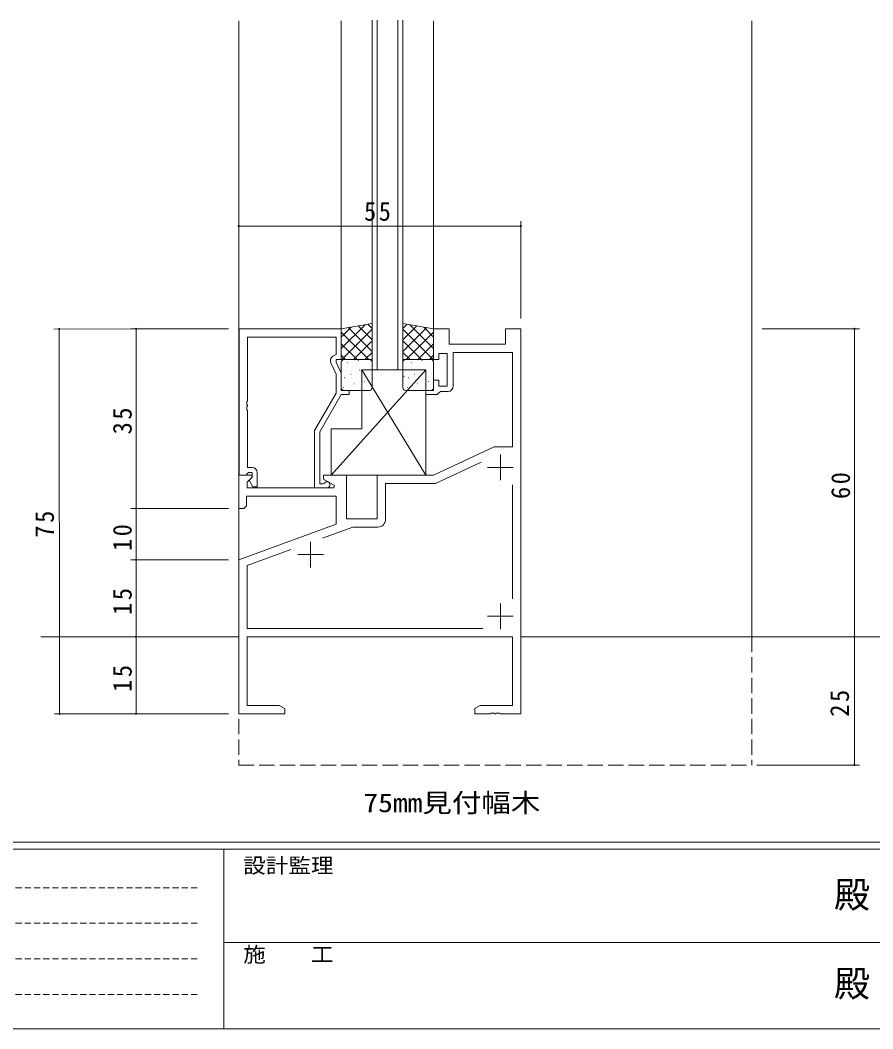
# Model space of a CAD drawing. Units: millimetres on the paper. Extents: x -420 to 373, y -297 to 267.
# Drawn here: x -199.8 to -33.6, y -297 to -100.5 of the extents above; entities that cross this region are included whole.
import ezdxf
from ezdxf.enums import TextEntityAlignment as Align

# ---------------------------------------------------------------- set-up
doc = ezdxf.new("R2010")
doc.units = ezdxf.units.MM
doc.linetypes.add('DASHED1', pattern=[1.8, 1.2, -0.6])
doc.linetypes.add('DASHED3', pattern=[4, 3, -1])
for name, color, linetype, lineweight in [('0-1_USER1', 7, 'Continuous', 9), ('0-3_YKK_11', 7, 'Continuous', 9), ('0-4_YKK_12', 2, 'Continuous', 9), ('0-6_YKK_13', 4, 'Continuous', 9), ('0-7_YKK_D', 6, 'Continuous', 9)]:
    doc.layers.add(name, color=color, linetype=linetype, lineweight=lineweight)
doc.layers.add('0-2_YKK_ZWAK', color=3, linetype='Continuous')
doc.styles.add('ＭＳ ゴシック', font='')
doc.styles.get('ＭＳ ゴシック').set_extended_font_data('MS Gothic')

msp = doc.modelspace()

# ---------------------------------------------------------------- linework, layer by layer
at = {"layer": '0-1_USER1'}
for p, q in [((352.3, -260.6), (-417.7, -260.6)), ((314.5, -262), (-417.7, -262)), ((-160.1, -262), (-160.1, -297)), ((-160.1, -280.199), (-31.3, -280.199)), ((-417.7, -297), (314.5, -297))]:
    msp.add_line(p, q, dxfattribs=at)
at = {"layer": '0-1_USER1', "linetype": 'DASHED1'}
for p, q in [((-413.101, -269.512), (-164.909, -269.512)), ((-413.101, -276.441), (-164.909, -276.441)), ((-413.101, -283.37), (-164.909, -283.37)), ((-413.101, -290.298), (-164.909, -290.298))]:
    msp.add_line(p, q, dxfattribs=at)
at = {"layer": '0-3_YKK_11'}
for p, q in [((-137.211, -160.6), (-157.111, -160.6)), ((-157.111, -160.6), (-157.111, -189.1)), ((-137.211, -166.6), (-137.211, -160.6)), ((-119.211, -160.6), (-119.211, -166.6)), ((-116.211, -160.6), (-119.211, -160.6)), ((-116.211, -163.6), (-116.211, -160.6)), ((-105.211, -160.6), (-105.211, -163.6)), ((-102.211, -160.6), (-105.211, -160.6)), ((-102.211, -235.6), (-102.211, -160.6)), ((-155.481, -162.23), (-138.211, -162.23)), ((-155.481, -174.642), (-155.481, -162.23)), ((-138.211, -162.23), (-138.211, -165.6)), ((-105.211, -163.6), (-116.211, -163.6)), ((-138.211, -165.6), (-138.838, -165.962)), ((-138.211, -166.6), (-137.211, -166.6)), ((-138.211, -167.1), (-138.211, -166.6)), ((-119.211, -166.6), (-118.211, -166.6)), ((-118.211, -165.4), (-116.611, -165.4)), ((-118.211, -166.6), (-118.211, -165.4)), ((-116.611, -165.4), (-116.611, -171.8)), ((-115.411, -165.23), (-103.841, -165.23)), ((-115.411, -171.8), (-115.411, -165.23)), ((-103.841, -165.23), (-103.841, -183.6)), ((-139.244, -167.251), (-138.211, -169.466)), ((-137.211, -169.245), (-138.211, -167.1)), ((-138.211, -169.466), (-138.211, -173.132)), ((-137.211, -172.6), (-137.211, -169.245)), ((-119.211, -170.6), (-119.211, -172.6)), ((-118.211, -170.6), (-119.211, -170.6)), ((-118.211, -171.8), (-118.211, -170.6)), ((-135.711, -172.6), (-137.211, -172.6)), ((-135.711, -173.4), (-135.711, -172.6)), ((-120.711, -172.6), (-120.711, -173.4)), ((-119.211, -172.6), (-120.711, -172.6)), ((-116.611, -171.8), (-118.211, -171.8)), ((-118.211, -173.1), (-117.911, -172.8)), ((-117.911, -172.8), (-116.411, -172.8)), ((-155.601, -174.825), (-155.481, -174.642)), ((-155.601, -175.375), (-155.601, -174.825)), ((-138.211, -173.132), (-142.411, -180.407)), ((-141.411, -180.675), (-137.211, -173.4)), ((-137.211, -173.4), (-135.711, -173.4)), ((-120.711, -173.4), (-118.511, -173.4)), ((-118.511, -173.4), (-118.211, -173.1)), ((-155.481, -175.558), (-155.601, -175.375)), ((-155.601, -175.825), (-155.481, -175.642)), ((-155.601, -176.375), (-155.601, -175.825)), ((-155.481, -176.558), (-155.601, -176.375)), ((-155.481, -175.642), (-155.481, -175.558)), ((-155.481, -187.6), (-155.481, -176.558)), ((-142.411, -180.407), (-142.411, -191.6)), ((-141.411, -190.8), (-141.411, -180.675)), ((-107.416, -183.6), (-119.211, -189.1)), ((-103.841, -183.6), (-107.416, -183.6)), ((-118.85, -190.73), (-109.98, -186.594)), ((-106.211, -185.1), (-106.211, -190.1)), ((-154.611, -187.6), (-155.481, -187.6)), ((-155.481, -188.8), (-155.281, -188.6)), ((-155.281, -188.6), (-154.611, -188.6)), ((-154.611, -188.6), (-154.611, -189.526)), ((-153.611, -191.4), (-153.611, -188.6)), ((-108.711, -187.6), (-103.711, -187.6)), ((-157.211, -189.1), (-157.211, -195.6)), ((-154.735, -189.1), (-157.211, -189.1)), ((-157.111, -189.1), (-155.781, -189.1)), ((-155.781, -189.1), (-155.481, -188.8)), ((-155.581, -190.494), (-154.575, -189.488)), ((-155.581, -191.6), (-155.581, -190.494)), ((-154.611, -189.526), (-155.185, -190.1)), ((-155.185, -190.1), (-154.434, -191.4)), ((-154.575, -189.488), (-154.735, -189.1)), ((-140.711, -189.1), (-140.711, -189.9)), ((-136.211, -189.1), (-140.711, -189.1)), ((-140.711, -189.9), (-138.546, -191.15)), ((-136.211, -197.6), (-136.211, -189.1)), ((-130.211, -189.1), (-130.211, -197.6)), ((-119.211, -189.1), (-130.211, -189.1)), ((-138.667, -191.6), (-155.581, -191.6)), ((-154.434, -191.4), (-153.611, -191.4)), ((-142.411, -191.6), (-140.011, -191.6)), ((-140.759, -190.8), (-141.411, -190.8)), ((-140.51, -190.667), (-140.759, -190.8)), ((-138.546, -191.15), (-138.667, -191.6)), ((-128.581, -190.73), (-118.85, -190.73)), ((-128.581, -197.73), (-128.581, -190.73)), ((-103.841, -191.013), (-103.841, -213.187)), ((-155.711, -193.23), (-138.211, -193.23)), ((-155.711, -195.1), (-155.711, -193.23)), ((-138.211, -193.23), (-138.211, -198.685)), ((-157.211, -195.6), (-156.211, -195.6)), ((-156.211, -195.6), (-155.711, -195.1)), ((-130.211, -197.6), (-136.211, -197.6)), ((-138.211, -198.685), (-157.211, -205.6)), ((-140.891, -201.395), (-134.944, -199.23)), ((-134.944, -199.23), (-130.081, -199.23)), ((-143.211, -202.1), (-143.211, -207.1)), ((-155.581, -206.741), (-147.049, -203.636)), ((-157.211, -205.6), (-157.211, -235.6)), ((-145.711, -204.6), (-140.711, -204.6)), ((-155.581, -218.97), (-155.581, -206.741)), ((-106.211, -214.1), (-106.211, -219.1)), ((-108.711, -216.6), (-103.711, -216.6)), ((-109.624, -218.97), (-155.581, -218.97)), ((-109.624, -218.97), (-155.581, -218.97)), ((-155.581, -220.6), (-103.841, -220.6)), ((-155.581, -233.97), (-155.581, -220.6)), ((-103.841, -220.6), (-103.841, -233.97)), ((-157.211, -235.6), (-148.211, -235.6)), ((-149.302, -233.97), (-155.581, -233.97)), ((-148.211, -234.6), (-149.302, -233.97)), ((-148.211, -235.6), (-148.211, -234.6)), ((-110.12, -233.97), (-111.211, -234.6)), ((-111.211, -234.6), (-111.211, -235.6)), ((-111.211, -235.6), (-108.169, -235.6)), ((-103.841, -233.97), (-110.12, -233.97)), ((-108.169, -235.6), (-107.986, -235.48)), ((-107.986, -235.48), (-107.436, -235.48)), ((-107.436, -235.48), (-107.253, -235.6)), ((-107.253, -235.6), (-107.169, -235.6)), ((-107.169, -235.6), (-106.986, -235.48)), ((-106.986, -235.48), (-106.436, -235.48)), ((-106.436, -235.48), (-106.253, -235.6)), ((-106.253, -235.6), (-102.211, -235.6))]:
    msp.add_line(p, q, dxfattribs=at)
for centre, radius, start, end in [((-138.338, -166.828), 1, 120.00002, 205.00002), ((-116.411, -171.8), 1, 270, 359.99998), ((-154.611, -188.6), 1, 0, 89.99998), ((-140.011, -191), 0.6, 270.00002, 146.25102), ((-130.081, -197.73), 1.5, 270, 359.99998)]:
    msp.add_arc(centre, radius, start, end, dxfattribs=at)
at = {"layer": '0-4_YKK_12'}
for p, q in [((-157.211, -220.6), (-157.211, -100.6)), ((-137.211, -160.6), (-137.211, -100.6)), ((-131.211, -168.6), (-131.211, -100.466)), ((-130.211, -100.466), (-130.211, -168.6)), ((-126.211, -168.6), (-126.211, -100.466)), ((-125.211, -100.466), (-125.211, -168.6)), ((-119.211, -160.6), (-119.211, -100.6)), ((-57.211, -220.6), (-57.211, -100.6)), ((-125.211, -168.6), (-131.211, -168.6)), ((-195.773, -220.6), (-157.211, -220.6)), ((-102.21, -220.6), (-27.466, -220.6))]:
    msp.add_line(p, q, dxfattribs=at)
at = {"layer": '0-4_YKK_12', "linetype": 'DASHED3'}
for p, q in [((-157.211, -220.6), (-157.211, -245.6)), ((-57.211, -220.6), (-57.211, -245.6)), ((-157.211, -245.6), (-57.211, -245.6))]:
    msp.add_line(p, q, dxfattribs=at)
at = {"layer": '0-6_YKK_13'}
for p, q in [((-131.211, -159.6), (-137.211, -160.6)), ((-132.587, -159.829), (-137.211, -164.453)), ((-135.281, -160.278), (-137.211, -162.208)), ((-137.211, -160.6), (-137.211, -166.6)), ((-131.211, -160.698), (-137.113, -166.6)), ((-135.857, -160.374), (-131.211, -165.021)), ((-133.933, -160.054), (-131.211, -162.776)), ((-132.009, -159.733), (-131.211, -160.53)), ((-131.211, -166.6), (-131.211, -159.6)), ((-125.211, -159.6), (-119.211, -160.6)), ((-125.211, -166.6), (-125.211, -159.6)), ((-124.414, -159.733), (-125.211, -160.53)), ((-122.489, -160.054), (-125.211, -162.776)), ((-120.565, -160.374), (-125.211, -165.021)), ((-125.211, -160.698), (-119.309, -166.6)), ((-123.835, -159.829), (-119.211, -164.453)), ((-121.141, -160.278), (-119.211, -162.208)), ((-119.211, -160.6), (-119.211, -166.6)), ((-137.211, -161.266), (-131.877, -166.6)), ((-131.211, -162.943), (-134.868, -166.6)), ((-125.211, -162.943), (-121.554, -166.6)), ((-119.211, -161.266), (-124.545, -166.6)), ((-137.211, -163.511), (-134.122, -166.6)), ((-119.211, -163.511), (-122.3, -166.6)), ((-137.211, -165.756), (-136.367, -166.6)), ((-137.211, -166.6), (-131.211, -166.6)), ((-136.711, -166.6), (-131.711, -166.6)), ((-134.584, -166.695), (-134.577, -166.702)), ((-133.9, -166.788), (-133.856, -166.812)), ((-131.211, -165.188), (-132.623, -166.6)), ((-125.211, -165.188), (-123.799, -166.6)), ((-119.211, -166.6), (-125.211, -166.6)), ((-124.711, -166.6), (-119.711, -166.6)), ((-122.184, -166.695), (-122.177, -166.702)), ((-121.5, -166.788), (-121.456, -166.812)), ((-119.211, -165.756), (-120.055, -166.6)), ((-120.711, -168.601), (-139.211, -189.1)), ((-137.211, -172.1), (-137.211, -167.1)), ((-136.403, -168.677), (-136.397, -168.685)), ((-135.976, -167.221), (-135.933, -167.245)), ((-133.685, -168.567), (-133.639, -168.655)), ((-133.309, -168.678), (-133.265, -168.702)), ((-133.211, -168.601), (-120.711, -168.601)), ((-133.211, -168.601), (-120.711, -189.1)), ((-133.211, -180.1), (-133.211, -168.601)), ((-132.642, -168.862), (-132.636, -168.87)), ((-131.232, -168.246), (-131.211, -168.257)), ((-131.211, -167.1), (-131.211, -172.1)), ((-125.211, -172.1), (-125.211, -167.1)), ((-124.003, -168.677), (-123.996, -168.685)), ((-123.576, -167.221), (-123.533, -167.245)), ((-121.285, -168.567), (-121.239, -168.655)), ((-120.909, -168.678), (-120.865, -168.702)), ((-120.711, -168.601), (-120.711, -189.1)), ((-120.242, -168.862), (-120.236, -168.87)), ((-119.211, -167.1), (-119.211, -172.1)), ((-136.575, -170.092), (-136.528, -170.18)), ((-135.333, -169.412), (-135.29, -169.436)), ((-134.428, -170.882), (-134.422, -170.89)), ((-132.666, -170.87), (-132.622, -170.894)), ((-125.01, -169.845), (-124.966, -169.869)), ((-124.175, -170.092), (-124.128, -170.18)), ((-122.933, -169.412), (-122.89, -169.436)), ((-122.028, -170.882), (-122.022, -170.89)), ((-120.266, -170.87), (-120.222, -170.894)), ((-136.767, -172.036), (-136.723, -172.06)), ((-131.711, -172.6), (-136.711, -172.6)), ((-134.742, -171.302), (-134.698, -171.326)), ((-119.711, -172.6), (-124.711, -172.6)), ((-124.367, -172.036), (-124.323, -172.06)), ((-122.342, -171.302), (-122.298, -171.326)), ((-139.211, -180.1), (-133.211, -180.1)), ((-139.211, -189.1), (-139.211, -180.1)), ((-120.711, -189.1), (-139.211, -189.1))]:
    msp.add_line(p, q, dxfattribs=at)
for centre, start, end in [((-136.711, -167.1), 89.99998, 179.99998), ((-131.711, -167.1), 0, 90), ((-124.711, -167.1), 89.99998, 179.99998), ((-119.711, -167.1), 0, 90), ((-136.711, -172.1), 180, 270), ((-131.711, -172.1), 270, 0), ((-124.711, -172.1), 180, 270), ((-119.711, -172.1), 270, 0)]:
    msp.add_arc(centre, 0.5, start, end, dxfattribs=at)
at = {"layer": '0-7_YKK_D'}
for p, q in [((-102.21, -140.6), (-157.21, -140.6)), ((-102.21, -158.6), (-102.21, -139.6)), ((-160.211, -160.605), (-193.222, -160.649)), ((-192.222, -160.647), (-192.122, -235.647)), ((-159.211, -160.6), (-178.211, -160.6)), ((-177.211, -160.6), (-177.211, -195.6)), ((-55.211, -160.6), (-36.211, -160.6)), ((-37.211, -220.6), (-37.211, -160.6)), ((-159.211, -195.6), (-178.211, -195.6)), ((-159.211, -195.6), (-178.211, -195.6)), ((-177.211, -195.6), (-177.211, -205.6)), ((-159.211, -205.6), (-178.211, -205.6)), ((-159.211, -205.6), (-178.211, -205.6)), ((-177.211, -205.6), (-177.211, -220.6)), ((-158.211, -220.6), (-178.211, -220.6)), ((-158.211, -220.6), (-178.211, -220.6)), ((-177.211, -220.6), (-177.211, -235.6)), ((-37.211, -220.6), (-37.211, -245.6)), ((-160.211, -235.605), (-193.122, -235.649)), ((-159.211, -235.6), (-178.211, -235.6)), ((-56.211, -245.6), (-36.211, -245.6))]:
    msp.add_line(p, q, dxfattribs=at)
for centre, start, end in [((-157.21, -140.6), 0, 180), ((-157.21, -140.6), 180, 0), ((-102.21, -140.6), 0, 180), ((-102.21, -140.6), 180, 0), ((-192.222, -160.647), 90.07639, 270.07639), ((-192.222, -160.647), 270.07639, 90.07639), ((-177.211, -160.6), 90, 270), ((-177.211, -160.6), 270, 90), ((-37.211, -160.6), 90, 270), ((-37.211, -160.6), 270, 90), ((-177.211, -195.6), 90, 270), ((-177.211, -195.6), 90, 270), ((-177.211, -195.6), 270, 90), ((-177.211, -195.6), 270, 90), ((-177.211, -205.6), 90, 270), ((-177.211, -205.6), 90, 270), ((-177.211, -205.6), 270, 90), ((-177.211, -205.6), 270, 90), ((-177.211, -220.6), 90, 270), ((-177.211, -220.6), 90, 270), ((-177.211, -220.6), 270, 90), ((-177.211, -220.6), 270, 90), ((-37.211, -220.6), 90, 270), ((-37.211, -220.6), 90, 270), ((-37.211, -220.6), 270, 90), ((-37.211, -220.6), 270, 90), ((-192.122, -235.647), 90.07639, 270.07639), ((-192.122, -235.647), 270.07639, 90.07639), ((-177.211, -235.6), 90, 270), ((-177.211, -235.6), 270, 90), ((-37.211, -245.6), 90, 270), ((-37.211, -245.6), 270, 90)]:
    msp.add_arc(centre, 0.106, start, end, dxfattribs=at)

# ---------------------------------------------------------------- texts
at = {"layer": '0-1_USER1', "style": 'ＭＳ ゴシック', "width": 1.1}
for s, p in [('設計監理', (-156.331, -267.533)), ('施\u3000\u3000工', (-156.331, -284.854))]:
    msp.add_text(s, height=2.933, dxfattribs=at).set_placement(p, align=Align.BOTTOM_LEFT)
at = {"layer": '0-1_USER1', "color": 2, "style": 'ＭＳ ゴシック'}
for p in [(-41.182, -274.956), (-41.182, -292.278)]:
    msp.add_text('殿', height=5.132, dxfattribs=at).set_placement(p, align=Align.BOTTOM_LEFT)
at = {"layer": '0-2_YKK_ZWAK', "style": 'ＭＳ ゴシック', "width": 1.15}
msp.add_text('75mm見付幅木', height=3.666, dxfattribs=at).set_placement((-132.886, -255.887), align=Align.BOTTOM_LEFT)
at = {"layer": '0-7_YKK_D', "color": 3, "insert": (-132.78, -139.6), "char_height": 3.666, "attachment_point": 7, "style": 'ＭＳ ゴシック'}
msp.add_mtext('\\T1.21;\\W0.95;55', dxfattribs=at)
at = {"layer": '0-7_YKK_D', "color": 3, "char_height": 3.666, "attachment_point": 7, "style": 'ＭＳ ゴシック'}
for s, insert, rotation in [('\\T1.21;\\W0.95;35', (-178.011, -181.17), 90), ('\\T1.21;\\W0.95;60', (-38.011, -193.768), 90), ('\\T1.21;\\W0.95;75', (-193.168, -201.28), 90.077), ('\\T1.21;\\W0.95;10', (-178.011, -203.902), 90), ('\\T1.21;\\W0.95;15', (-178.011, -216.341), 90), ('\\T1.21;\\W0.95;15', (-178.011, -231.341), 90), ('\\T1.21;\\W0.95;25', (-38.211, -236.182), 90)]:
    msp.add_mtext(s, dxfattribs=dict(at, insert=insert, rotation=rotation))

doc.saveas('drawing.dxf')
